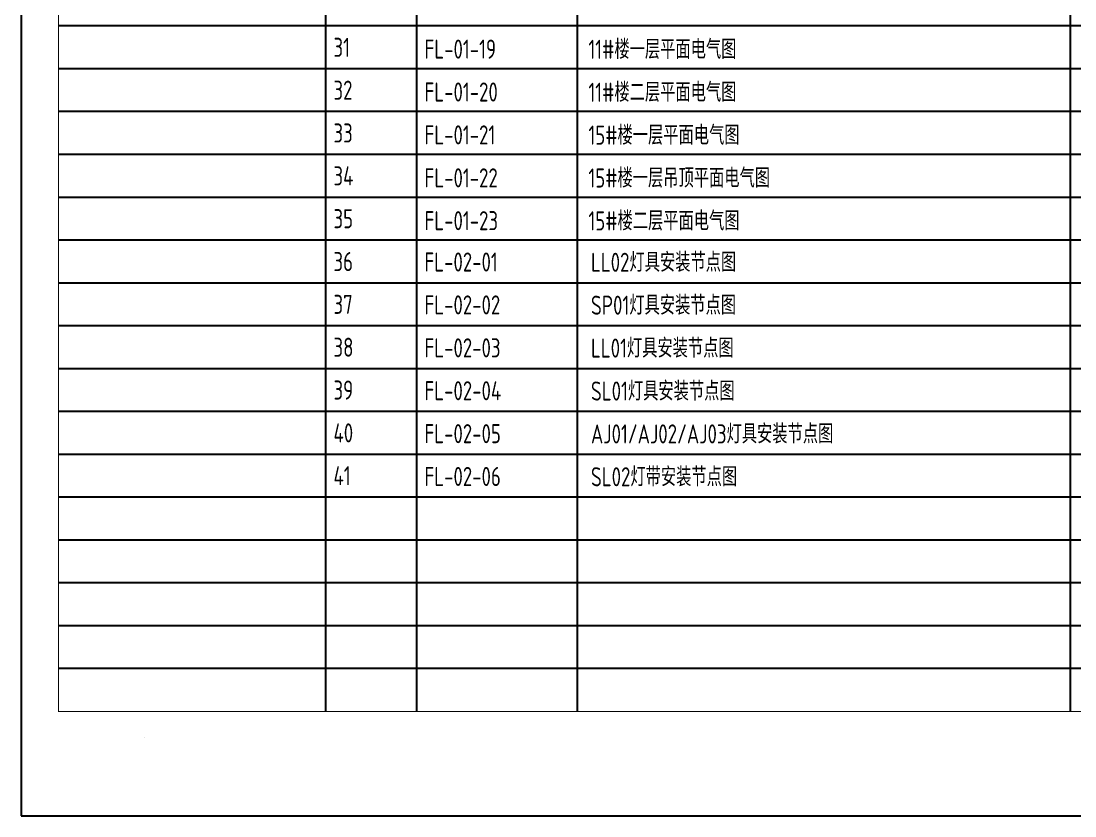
# Paper-space layout 'FL-00-01 图纸目录' of a CAD drawing. Header units: millimetres. Extents: x 107 to 527, y 93 to 390.
# Drawn here: x 106.9 to 303.8, y 92.9 to 241.3 of the extents above; entities that cross this region are included whole.
import ezdxf
from ezdxf.enums import TextEntityAlignment as Align

# ---------------------------------------------------------------- set-up
doc = ezdxf.new("R2010")
doc.units = ezdxf.units.MM
doc.header["$MEASUREMENT"] = 0
for name, color, linetype in [('00-设计说明', 4, 'CONTINUOUS'), ('C-SHET-SHBD', 4, 'CONTINUOUS'), ('通-图框-标题块', 11, 'CONTINUOUS')]:
    doc.layers.add(name, color=color, linetype=linetype)
doc.styles.add('XD2008', font='xd-hzs.shx', dxfattribs={"width": 0.7, "bigfont": 'xd-hztxt.shx'})
doc.styles.add('仿宋', font='geniso.shx', dxfattribs={"bigfont": 'HZTXT.shx'})

psp = doc.layouts.new('FL-00-01 图纸目录')

# ---------------------------------------------------------------- linework, layer by layer
at = {"layer": '通-图框-标题块', "color": 8}
for p, q in [((106.94, 389.86), (106.94, 92.86)), ((163.87, 112.37), (163.87, 310.51)), ((180.87, 112.37), (180.87, 310.51)), ((210.87, 112.37), (210.87, 310.51)), ((302.94, 310.51), (302.94, 112.37)), ((517.94, 240.37), (113.94, 240.37)), ((517.94, 232.37), (113.94, 232.37)), ((517.94, 224.37), (113.94, 224.37)), ((517.94, 216.37), (113.94, 216.37)), ((517.94, 208.37), (113.94, 208.37)), ((517.94, 200.37), (113.94, 200.37)), ((517.94, 192.37), (113.94, 192.37)), ((517.94, 184.37), (113.94, 184.37)), ((517.94, 176.37), (113.94, 176.37)), ((517.94, 168.37), (113.94, 168.37)), ((517.94, 160.37), (113.94, 160.37)), ((517.94, 152.37), (113.94, 152.37)), ((517.94, 144.37), (113.94, 144.37)), ((517.94, 136.37), (113.94, 136.37)), ((517.94, 128.37), (113.94, 128.37)), ((517.94, 120.37), (113.94, 120.37)), ((106.94, 92.86), (526.94, 92.86))]:
    psp.add_line(p, q, dxfattribs=at)
at = {"layer": '通-图框-标题块', "const_width": 0.2}
psp.add_lwpolyline([(113.94, 369.62), (517.94, 369.62), (517.94, 112.37), (113.94, 112.37), (113.94, 369.62)], dxfattribs=at)

# ---------------------------------------------------------------- texts
at = {"layer": '00-设计说明', "style": '仿宋', "width": 0.8}
for s, height, p in [('31', 3.561, (165.3, 234.6)), ('FL-01-19', 3.561, (182.3, 234.27)), ('11#楼一层平面电气图', 3.5614, (212.92, 234.23)), ('32', 3.561, (165.3, 226.6)), ('FL-01-20', 3.561, (182.3, 226.26)), ('11#楼二层平面电气图', 3.5614, (212.92, 226.21)), ('33', 3.561, (165.3, 218.6)), ('FL-01-21', 3.561, (182.3, 218.25)), ('15#楼一层平面电气图', 3.5614, (212.92, 218.2)), ('34', 3.561, (165.3, 210.6)), ('FL-01-22', 3.561, (182.3, 210.23)), ('15#楼一层吊顶平面电气图', 3.5614, (212.92, 210.2)), ('35', 3.561, (165.3, 202.6)), ('FL-01-23', 3.561, (182.3, 202.23)), ('15#楼二层平面电气图', 3.5614, (212.92, 202.19)), ('36', 3.561, (165.3, 194.6)), ('FL-02-01', 3.561, (182.29, 194.51)), ('LL02灯具安装节点图', 3.5614, (213.4, 194.46)), ('37', 3.561, (165.3, 186.6)), ('FL-02-02', 3.561, (182.29, 186.5)), ('SP01灯具安装节点图', 3.5614, (213.4, 186.45)), ('38', 3.561, (165.3, 178.6)), ('FL-02-03', 3.561, (182.29, 178.48)), ('LL01灯具安装节点图', 3.5614, (213.4, 178.44)), ('39', 3.561, (165.3, 170.6)), ('FL-02-04', 3.561, (182.29, 170.47)), ('SL01灯具安装节点图', 3.5614, (213.4, 170.42)), ('40', 3.561, (165.3, 162.6)), ('FL-02-05', 3.561, (182.29, 162.46)), ('AJ01/AJ02/AJ03灯具安装节点图', 3.5614, (213.4, 162.41)), ('41', 3.561, (165.3, 154.6)), ('FL-02-06', 3.561, (182.29, 154.46)), ('SL02灯带安装节点图', 3.5614, (213.4, 154.41))]:
    psp.add_text(s, height=height, dxfattribs=at).set_placement(p)
at = {"layer": 'C-SHET-SHBD', "style": 'XD2008', "width": 0.7, "flags": 1}
psp.add_attdef('策划值', text='', height=0.1, dxfattribs=at).set_placement((130.07, 107.51), align=Align.MIDDLE_CENTER)

doc.saveas('drawing.dxf')
